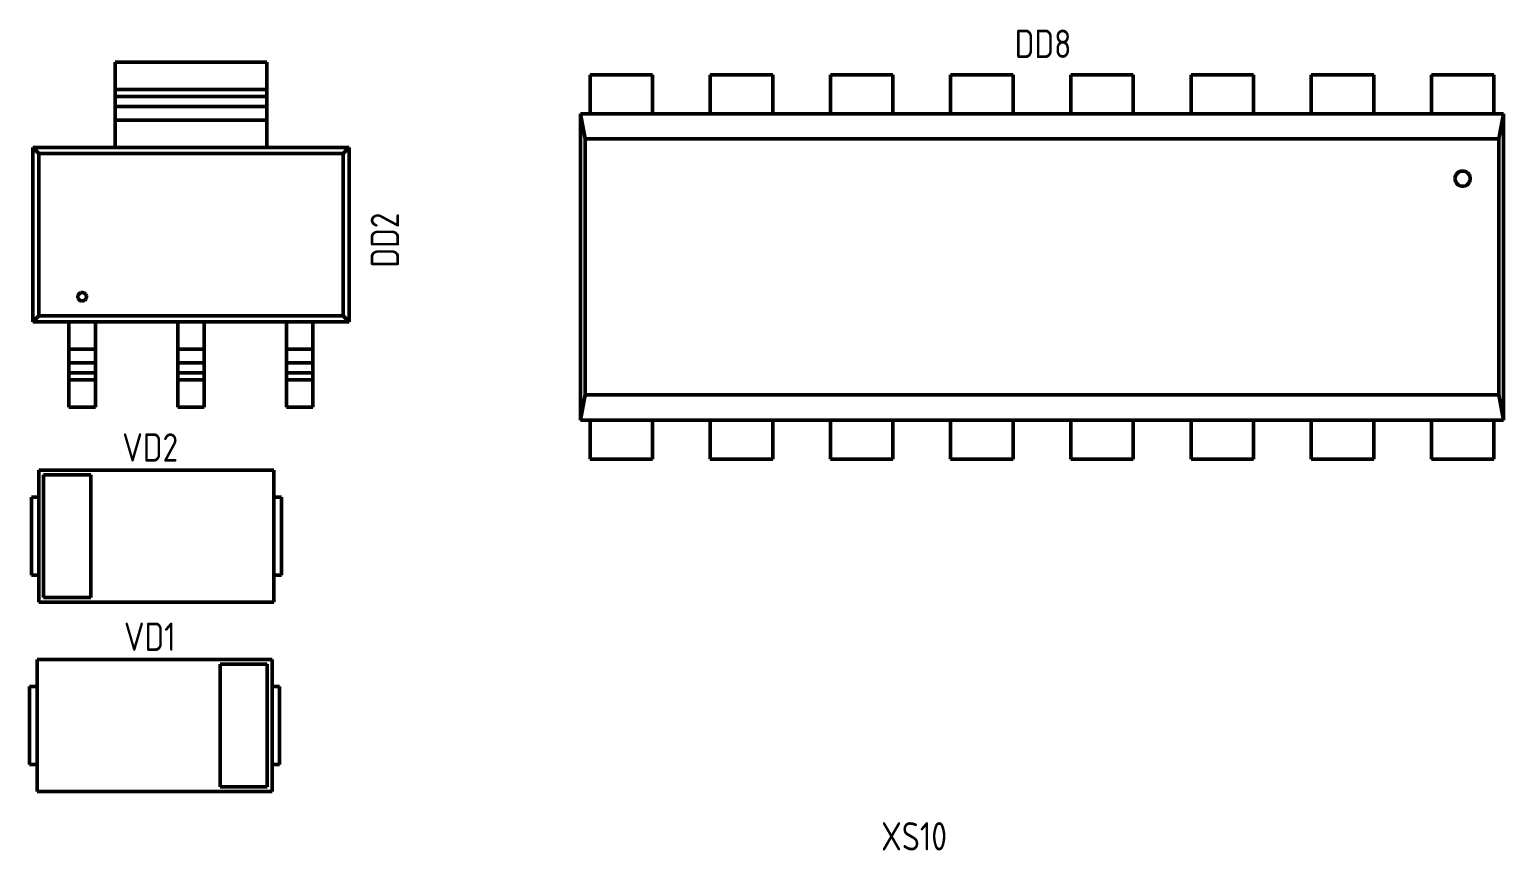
# Model space of a CAD drawing. Extents: x 260 to 1101, y 70 to 664.
# Drawn here: x 402.2 to 464.5, y 382.7 to 417.4 of the extents above; entities that cross this region are included whole.
import ezdxf

# ---------------------------------------------------------------- set-up
doc = ezdxf.new("R2010")
doc.units = 0
doc.header["$MEASUREMENT"] = 0
doc.layers.add('Основная', color=7, linetype='CONTINUOUS', lineweight=50)
doc.styles.add('GOST type A0', font='', dxfattribs={"oblique": 15, "height": 3.5})
doc.styles.get('GOST type A0').set_extended_font_data('GOST type A')

msp = doc.modelspace()

# ---------------------------------------------------------------- linework, layer by layer
at = {"layer": 'Основная'}
for p, q in [((412.194, 415.997), (405.794, 415.997)), ((405.794, 415.997), (405.794, 412.391)), ((405.794, 414.843), (405.794, 415.997)), ((405.794, 415.997), (412.194, 415.997)), ((412.194, 415.997), (405.794, 415.997)), ((405.794, 415.997), (405.794, 412.391)), ((405.794, 414.843), (405.794, 415.997)), ((405.794, 415.997), (412.194, 415.997)), ((412.194, 412.391), (412.194, 415.997)), ((412.194, 414.843), (412.194, 415.997)), ((412.194, 412.391), (412.194, 415.997)), ((412.194, 414.843), (412.194, 415.997)), ((428.5, 415.469), (425.86, 415.469)), ((425.86, 415.469), (425.86, 413.819)), ((425.86, 415.469), (425.86, 413.819)), ((425.86, 415.469), (428.5, 415.469)), ((428.5, 415.469), (425.86, 415.469)), ((425.86, 415.469), (425.86, 413.819)), ((425.86, 415.469), (425.86, 413.819)), ((425.86, 415.469), (428.5, 415.469)), ((428.5, 413.819), (428.5, 415.469)), ((428.5, 415.469), (428.5, 413.819)), ((428.5, 413.819), (428.5, 415.469)), ((428.5, 415.469), (428.5, 413.819)), ((433.58, 415.469), (430.94, 415.469)), ((430.94, 415.469), (430.94, 413.819)), ((430.94, 415.469), (430.94, 413.819)), ((430.94, 415.469), (433.58, 415.469)), ((433.58, 415.469), (430.94, 415.469)), ((430.94, 415.469), (430.94, 413.819)), ((430.94, 415.469), (430.94, 413.819)), ((430.94, 415.469), (433.58, 415.469)), ((433.58, 413.819), (433.58, 415.469)), ((433.58, 415.469), (433.58, 413.819)), ((433.58, 413.819), (433.58, 415.469)), ((433.58, 415.469), (433.58, 413.819)), ((438.66, 415.469), (436.02, 415.469)), ((436.02, 415.469), (436.02, 413.819)), ((436.02, 415.469), (436.02, 413.819)), ((436.02, 415.469), (438.66, 415.469)), ((438.66, 415.469), (436.02, 415.469)), ((436.02, 415.469), (436.02, 413.819)), ((436.02, 415.469), (436.02, 413.819)), ((436.02, 415.469), (438.66, 415.469)), ((438.66, 413.819), (438.66, 415.469)), ((438.66, 415.469), (438.66, 413.819)), ((438.66, 413.819), (438.66, 415.469)), ((438.66, 415.469), (438.66, 413.819)), ((443.74, 415.469), (441.1, 415.469)), ((441.1, 415.469), (441.1, 413.819)), ((441.1, 415.469), (441.1, 413.819)), ((441.1, 415.469), (443.74, 415.469)), ((443.74, 415.469), (441.1, 415.469)), ((441.1, 415.469), (441.1, 413.819)), ((441.1, 415.469), (441.1, 413.819)), ((441.1, 415.469), (443.74, 415.469)), ((443.74, 413.819), (443.74, 415.469)), ((443.74, 415.469), (443.74, 413.819)), ((443.74, 413.819), (443.74, 415.469)), ((443.74, 415.469), (443.74, 413.819)), ((448.82, 415.469), (446.18, 415.469)), ((446.18, 415.469), (446.18, 413.819)), ((446.18, 415.469), (446.18, 413.819)), ((446.18, 415.469), (448.82, 415.469)), ((448.82, 415.469), (446.18, 415.469)), ((446.18, 415.469), (446.18, 413.819)), ((446.18, 415.469), (446.18, 413.819)), ((446.18, 415.469), (448.82, 415.469)), ((448.82, 413.819), (448.82, 415.469)), ((448.82, 415.469), (448.82, 413.819)), ((448.82, 413.819), (448.82, 415.469)), ((448.82, 415.469), (448.82, 413.819)), ((453.9, 415.469), (451.26, 415.469)), ((451.26, 415.469), (451.26, 413.819)), ((451.26, 415.469), (451.26, 413.819)), ((451.26, 415.469), (453.9, 415.469)), ((453.9, 415.469), (451.26, 415.469)), ((451.26, 415.469), (451.26, 413.819)), ((451.26, 415.469), (451.26, 413.819)), ((451.26, 415.469), (453.9, 415.469)), ((453.9, 413.819), (453.9, 415.469)), ((453.9, 415.469), (453.9, 413.819)), ((453.9, 413.819), (453.9, 415.469)), ((453.9, 415.469), (453.9, 413.819)), ((458.98, 415.469), (456.34, 415.469)), ((456.34, 415.469), (456.34, 413.819)), ((456.34, 415.469), (456.34, 413.819)), ((456.34, 415.469), (458.98, 415.469)), ((458.98, 415.469), (456.34, 415.469)), ((456.34, 415.469), (456.34, 413.819)), ((456.34, 415.469), (456.34, 413.819)), ((456.34, 415.469), (458.98, 415.469)), ((458.98, 413.819), (458.98, 415.469)), ((458.98, 415.469), (458.98, 413.819)), ((458.98, 413.819), (458.98, 415.469)), ((458.98, 415.469), (458.98, 413.819)), ((464.06, 415.469), (461.42, 415.469)), ((461.42, 415.469), (461.42, 413.819)), ((461.42, 415.469), (461.42, 413.819)), ((461.42, 415.469), (464.06, 415.469)), ((464.06, 415.469), (461.42, 415.469)), ((461.42, 415.469), (461.42, 413.819)), ((461.42, 415.469), (461.42, 413.819)), ((461.42, 415.469), (464.06, 415.469)), ((464.06, 413.819), (464.06, 415.469)), ((464.06, 415.469), (464.06, 413.819)), ((464.06, 413.819), (464.06, 415.469)), ((464.06, 415.469), (464.06, 413.819)), ((405.794, 414.843), (405.794, 414.765)), ((405.794, 414.843), (412.194, 414.843)), ((405.794, 414.843), (405.794, 414.765)), ((405.794, 414.843), (412.194, 414.843)), ((405.794, 414.765), (405.794, 414.691)), ((405.794, 414.765), (405.794, 414.691)), ((405.794, 414.691), (405.794, 414.629)), ((405.794, 414.691), (405.794, 414.629)), ((405.794, 414.629), (405.794, 414.579)), ((405.794, 414.629), (405.794, 414.579)), ((405.794, 414.579), (405.794, 414.549)), ((405.794, 414.579), (405.794, 414.549)), ((405.794, 414.549), (405.794, 414.131)), ((405.794, 414.549), (412.194, 414.549)), ((405.794, 414.549), (405.794, 414.131)), ((405.794, 414.549), (412.194, 414.549)), ((412.194, 414.843), (412.194, 414.765)), ((412.194, 414.843), (412.194, 414.765)), ((412.194, 414.765), (412.194, 414.691)), ((412.194, 414.765), (412.194, 414.691)), ((412.194, 414.691), (412.194, 414.629)), ((412.194, 414.691), (412.194, 414.629)), ((412.194, 414.629), (412.194, 414.579)), ((412.194, 414.629), (412.194, 414.579)), ((412.194, 414.579), (412.194, 414.549)), ((412.194, 414.579), (412.194, 414.549)), ((412.194, 414.549), (412.194, 414.131)), ((412.194, 414.549), (412.194, 414.131)), ((405.794, 414.131), (405.794, 414.071)), ((405.794, 414.131), (412.194, 414.131)), ((405.794, 414.131), (405.794, 414.071)), ((405.794, 414.131), (412.194, 414.131)), ((405.794, 414.071), (405.794, 413.975)), ((405.794, 414.071), (405.794, 413.975)), ((405.794, 413.975), (405.794, 413.847)), ((405.794, 413.975), (405.794, 413.847)), ((405.794, 413.847), (405.794, 413.701)), ((405.794, 413.847), (405.794, 413.701)), ((405.794, 413.701), (405.794, 413.543)), ((405.794, 413.701), (405.794, 413.543)), ((412.194, 414.131), (412.194, 414.071)), ((412.194, 414.131), (412.194, 414.071)), ((412.194, 414.071), (412.194, 413.975)), ((412.194, 414.071), (412.194, 413.975)), ((412.194, 413.975), (412.194, 413.847)), ((412.194, 413.975), (412.194, 413.847)), ((412.194, 413.847), (412.194, 413.701)), ((412.194, 413.847), (412.194, 413.701)), ((412.194, 413.701), (412.194, 413.543)), ((412.194, 413.701), (412.194, 413.543)), ((425.86, 413.819), (425.452, 413.819)), ((425.452, 413.819), (425.452, 400.863)), ((425.452, 413.819), (464.468, 413.819)), ((425.452, 413.819), (425.656, 412.751)), ((425.452, 413.819), (425.452, 400.863)), ((425.86, 413.819), (425.452, 413.819)), ((425.452, 413.819), (425.452, 400.863)), ((425.452, 413.819), (464.468, 413.819)), ((425.452, 413.819), (425.656, 412.751)), ((425.452, 413.819), (425.452, 400.863)), ((430.94, 413.819), (428.5, 413.819)), ((430.94, 413.819), (428.5, 413.819)), ((436.02, 413.819), (433.58, 413.819)), ((436.02, 413.819), (433.58, 413.819)), ((441.1, 413.819), (438.66, 413.819)), ((441.1, 413.819), (438.66, 413.819)), ((446.18, 413.819), (443.74, 413.819)), ((446.18, 413.819), (443.74, 413.819)), ((451.26, 413.819), (448.82, 413.819)), ((451.26, 413.819), (448.82, 413.819)), ((456.34, 413.819), (453.9, 413.819)), ((456.34, 413.819), (453.9, 413.819)), ((461.42, 413.819), (458.98, 413.819)), ((461.42, 413.819), (458.98, 413.819)), ((464.468, 413.819), (464.06, 413.819)), ((464.468, 413.819), (464.06, 413.819)), ((464.468, 413.819), (464.264, 412.751)), ((464.468, 413.819), (464.264, 412.751)), ((464.468, 400.863), (464.468, 413.819)), ((464.468, 413.819), (464.468, 400.863)), ((464.468, 400.863), (464.468, 413.819)), ((464.468, 413.819), (464.468, 400.863)), ((405.794, 412.391), (405.794, 413.543)), ((405.794, 413.543), (412.194, 413.543)), ((405.794, 412.391), (405.794, 413.543)), ((405.794, 413.543), (412.194, 413.543)), ((412.194, 412.391), (412.194, 413.543)), ((412.194, 412.391), (412.194, 413.543)), ((425.656, 412.751), (464.264, 412.751)), ((425.656, 412.751), (425.656, 401.931)), ((425.656, 412.751), (464.264, 412.751)), ((425.656, 412.751), (425.656, 401.931)), ((464.264, 412.751), (464.264, 401.931)), ((464.264, 412.751), (464.264, 401.931)), ((405.794, 412.391), (402.314, 412.391)), ((402.314, 412.391), (402.314, 405.023)), ((402.314, 405.023), (402.314, 412.391)), ((402.314, 412.391), (402.568, 412.135)), ((402.314, 412.391), (415.674, 412.391)), ((405.794, 412.391), (402.314, 412.391)), ((402.314, 412.391), (402.314, 405.023)), ((402.314, 405.023), (402.314, 412.391)), ((402.314, 412.391), (402.568, 412.135)), ((402.314, 412.391), (415.674, 412.391)), ((402.568, 405.279), (402.568, 412.135)), ((402.568, 412.135), (415.42, 412.135)), ((402.568, 405.279), (402.568, 412.135)), ((402.568, 412.135), (415.42, 412.135)), ((415.674, 412.391), (412.194, 412.391)), ((415.674, 412.391), (412.194, 412.391)), ((415.42, 412.135), (415.674, 412.391)), ((415.42, 412.135), (415.674, 412.391)), ((415.42, 405.279), (415.42, 412.135)), ((415.42, 405.279), (415.42, 412.135)), ((415.674, 405.023), (415.674, 412.391)), ((415.674, 405.023), (415.674, 412.391)), ((415.674, 405.023), (415.674, 412.391)), ((415.674, 405.023), (415.674, 412.391)), ((462.466, 411.247), (462.432, 411.173)), ((462.466, 411.247), (462.432, 411.173)), ((462.518, 411.309), (462.466, 411.247)), ((462.518, 411.309), (462.466, 411.247)), ((462.584, 411.357), (462.518, 411.309)), ((462.584, 411.357), (462.518, 411.309)), ((462.66, 411.387), (462.584, 411.357)), ((462.66, 411.387), (462.584, 411.357)), ((462.74, 411.397), (462.66, 411.387)), ((462.74, 411.397), (462.66, 411.387)), ((462.74, 411.397), (462.82, 411.387)), ((462.74, 411.397), (462.82, 411.387)), ((462.82, 411.387), (462.896, 411.357)), ((462.82, 411.387), (462.896, 411.357)), ((462.896, 411.357), (462.962, 411.309)), ((462.896, 411.357), (462.962, 411.309)), ((462.962, 411.309), (463.014, 411.247)), ((462.962, 411.309), (463.014, 411.247)), ((463.014, 411.247), (463.048, 411.173)), ((463.014, 411.247), (463.048, 411.173)), ((462.432, 411.173), (462.416, 411.093)), ((462.432, 411.173), (462.416, 411.093)), ((462.416, 411.093), (462.422, 411.013)), ((462.416, 411.093), (462.422, 411.013)), ((462.422, 411.013), (462.446, 410.935)), ((462.422, 411.013), (462.446, 410.935)), ((462.446, 410.935), (462.49, 410.867)), ((462.446, 410.935), (462.49, 410.867)), ((462.49, 410.867), (462.55, 410.811)), ((462.49, 410.867), (462.55, 410.811)), ((462.55, 410.811), (462.62, 410.773)), ((462.55, 410.811), (462.62, 410.773)), ((462.62, 410.773), (462.7, 410.753)), ((462.62, 410.773), (462.7, 410.753)), ((462.78, 410.753), (462.7, 410.753)), ((462.78, 410.753), (462.7, 410.753)), ((462.86, 410.773), (462.78, 410.753)), ((462.86, 410.773), (462.78, 410.753)), ((462.93, 410.811), (462.86, 410.773)), ((462.93, 410.811), (462.86, 410.773)), ((462.99, 410.867), (462.93, 410.811)), ((462.99, 410.867), (462.93, 410.811)), ((463.032, 410.935), (462.99, 410.867)), ((463.032, 410.935), (462.99, 410.867)), ((463.058, 411.013), (463.032, 410.935)), ((463.058, 411.013), (463.032, 410.935)), ((463.048, 411.173), (463.064, 411.093)), ((463.048, 411.173), (463.064, 411.093)), ((463.064, 411.093), (463.058, 411.013)), ((463.064, 411.093), (463.058, 411.013)), ((404.234, 406.171), (404.262, 406.209)), ((404.234, 406.171), (404.262, 406.209)), ((404.262, 406.209), (404.298, 406.239)), ((404.262, 406.209), (404.298, 406.239)), ((404.298, 406.239), (404.34, 406.259)), ((404.298, 406.239), (404.34, 406.259)), ((404.34, 406.259), (404.384, 406.267)), ((404.34, 406.259), (404.384, 406.267)), ((404.384, 406.267), (404.43, 406.265)), ((404.384, 406.267), (404.43, 406.265)), ((404.43, 406.265), (404.474, 406.249)), ((404.43, 406.265), (404.474, 406.249)), ((404.474, 406.249), (404.514, 406.225)), ((404.474, 406.249), (404.514, 406.225)), ((404.514, 406.225), (404.546, 406.191)), ((404.514, 406.225), (404.546, 406.191)), ((404.546, 406.191), (404.568, 406.151)), ((404.546, 406.191), (404.568, 406.151)), ((404.212, 406.083), (404.218, 406.129)), ((404.212, 406.083), (404.218, 406.129)), ((404.212, 406.083), (404.218, 406.037)), ((404.212, 406.083), (404.218, 406.037)), ((404.218, 406.129), (404.234, 406.171)), ((404.218, 406.129), (404.234, 406.171)), ((404.218, 406.037), (404.234, 405.995)), ((404.218, 406.037), (404.234, 405.995)), ((404.234, 405.995), (404.262, 405.957)), ((404.234, 405.995), (404.262, 405.957)), ((404.262, 405.957), (404.298, 405.927)), ((404.262, 405.957), (404.298, 405.927)), ((404.298, 405.927), (404.34, 405.909)), ((404.298, 405.927), (404.34, 405.909)), ((404.34, 405.909), (404.384, 405.899)), ((404.34, 405.909), (404.384, 405.899)), ((404.384, 405.899), (404.43, 405.903)), ((404.384, 405.899), (404.43, 405.903)), ((404.43, 405.903), (404.474, 405.917)), ((404.43, 405.903), (404.474, 405.917)), ((404.474, 405.917), (404.514, 405.941)), ((404.474, 405.917), (404.514, 405.941)), ((404.514, 405.941), (404.546, 405.975)), ((404.514, 405.941), (404.546, 405.975)), ((404.546, 405.975), (404.568, 406.015)), ((404.546, 405.975), (404.568, 406.015)), ((404.568, 406.151), (404.578, 406.107)), ((404.568, 406.151), (404.578, 406.107)), ((404.568, 406.015), (404.578, 406.061)), ((404.568, 406.015), (404.578, 406.061)), ((404.578, 406.107), (404.578, 406.061)), ((404.578, 406.107), (404.578, 406.061)), ((402.314, 405.023), (402.568, 405.279)), ((402.314, 405.023), (402.568, 405.279)), ((402.314, 405.023), (403.838, 405.023)), ((402.314, 405.023), (415.674, 405.023)), ((402.314, 405.023), (403.838, 405.023)), ((402.314, 405.023), (415.674, 405.023)), ((402.568, 405.279), (415.42, 405.279)), ((402.568, 405.279), (415.42, 405.279)), ((403.838, 405.023), (403.838, 401.417)), ((403.838, 405.023), (403.838, 403.871)), ((403.838, 405.023), (403.838, 401.417)), ((403.838, 405.023), (403.838, 403.871)), ((404.956, 405.023), (408.436, 405.023)), ((404.956, 401.417), (404.956, 405.023)), ((404.956, 405.023), (404.956, 403.871)), ((404.956, 405.023), (408.436, 405.023)), ((404.956, 401.417), (404.956, 405.023)), ((404.956, 405.023), (404.956, 403.871)), ((408.436, 405.023), (408.436, 401.417)), ((408.436, 403.871), (408.436, 405.023)), ((408.436, 405.023), (408.436, 401.417)), ((408.436, 403.871), (408.436, 405.023)), ((409.552, 401.417), (409.552, 405.023)), ((409.552, 405.023), (413.032, 405.023)), ((409.552, 403.871), (409.552, 405.023)), ((409.552, 401.417), (409.552, 405.023)), ((409.552, 405.023), (413.032, 405.023)), ((409.552, 403.871), (409.552, 405.023)), ((413.032, 405.023), (413.032, 401.417)), ((413.032, 405.023), (413.032, 403.871)), ((413.032, 405.023), (413.032, 401.417)), ((413.032, 405.023), (413.032, 403.871)), ((414.15, 401.417), (414.15, 405.023)), ((414.15, 405.023), (415.674, 405.023)), ((414.15, 405.023), (414.15, 403.871)), ((414.15, 401.417), (414.15, 405.023)), ((414.15, 405.023), (415.674, 405.023)), ((414.15, 405.023), (414.15, 403.871)), ((415.42, 405.279), (415.674, 405.023)), ((415.42, 405.279), (415.674, 405.023)), ((403.838, 403.871), (403.838, 403.713)), ((403.838, 403.871), (404.956, 403.871)), ((403.838, 403.871), (403.838, 403.713)), ((403.838, 403.871), (404.956, 403.871)), ((403.838, 403.713), (403.838, 403.567)), ((403.838, 403.713), (403.838, 403.567)), ((404.956, 403.871), (404.956, 403.713)), ((404.956, 403.871), (404.956, 403.713)), ((404.956, 403.713), (404.956, 403.567)), ((404.956, 403.713), (404.956, 403.567)), ((408.436, 403.871), (408.436, 403.713)), ((408.436, 403.871), (409.552, 403.871)), ((408.436, 403.871), (408.436, 403.713)), ((408.436, 403.871), (409.552, 403.871)), ((408.436, 403.713), (408.436, 403.567)), ((408.436, 403.713), (408.436, 403.567)), ((409.552, 403.871), (409.552, 403.713)), ((409.552, 403.871), (409.552, 403.713)), ((409.552, 403.713), (409.552, 403.567)), ((409.552, 403.713), (409.552, 403.567)), ((413.032, 403.871), (413.032, 403.713)), ((413.032, 403.871), (414.15, 403.871)), ((413.032, 403.871), (413.032, 403.713)), ((413.032, 403.871), (414.15, 403.871)), ((413.032, 403.713), (413.032, 403.567)), ((413.032, 403.713), (413.032, 403.567)), ((414.15, 403.871), (414.15, 403.713)), ((414.15, 403.871), (414.15, 403.713)), ((414.15, 403.713), (414.15, 403.567)), ((414.15, 403.713), (414.15, 403.567)), ((403.838, 403.567), (403.838, 403.441)), ((403.838, 403.567), (403.838, 403.441)), ((403.838, 403.441), (403.838, 403.343)), ((403.838, 403.441), (403.838, 403.343)), ((403.838, 403.343), (403.838, 403.283)), ((403.838, 403.343), (403.838, 403.283)), ((403.838, 402.865), (403.838, 403.283)), ((403.838, 403.283), (404.956, 403.283)), ((403.838, 402.865), (403.838, 403.283)), ((403.838, 403.283), (404.956, 403.283)), ((404.956, 403.567), (404.956, 403.441)), ((404.956, 403.567), (404.956, 403.441)), ((404.956, 403.441), (404.956, 403.343)), ((404.956, 403.441), (404.956, 403.343)), ((404.956, 403.343), (404.956, 403.283)), ((404.956, 403.343), (404.956, 403.283)), ((404.956, 402.865), (404.956, 403.283)), ((404.956, 402.865), (404.956, 403.283)), ((408.436, 403.441), (408.436, 403.567)), ((408.436, 403.441), (408.436, 403.567)), ((408.436, 403.441), (408.436, 403.343)), ((408.436, 403.441), (408.436, 403.343)), ((408.436, 403.343), (408.436, 403.283)), ((408.436, 403.343), (408.436, 403.283)), ((408.436, 402.865), (408.436, 403.283)), ((408.436, 403.283), (409.552, 403.283)), ((408.436, 402.865), (408.436, 403.283)), ((408.436, 403.283), (409.552, 403.283)), ((409.552, 403.441), (409.552, 403.567)), ((409.552, 403.441), (409.552, 403.567)), ((409.552, 403.441), (409.552, 403.343)), ((409.552, 403.441), (409.552, 403.343)), ((409.552, 403.343), (409.552, 403.283)), ((409.552, 403.343), (409.552, 403.283)), ((409.552, 402.865), (409.552, 403.283)), ((409.552, 402.865), (409.552, 403.283)), ((413.032, 403.567), (413.032, 403.441)), ((413.032, 403.567), (413.032, 403.441)), ((413.032, 403.441), (413.032, 403.343)), ((413.032, 403.441), (413.032, 403.343)), ((413.032, 403.343), (413.032, 403.283)), ((413.032, 403.343), (413.032, 403.283)), ((413.032, 402.865), (413.032, 403.283)), ((413.032, 403.283), (414.15, 403.283)), ((413.032, 402.865), (413.032, 403.283)), ((413.032, 403.283), (414.15, 403.283)), ((414.15, 403.567), (414.15, 403.441)), ((414.15, 403.567), (414.15, 403.441)), ((414.15, 403.441), (414.15, 403.343)), ((414.15, 403.441), (414.15, 403.343)), ((414.15, 403.343), (414.15, 403.283)), ((414.15, 403.343), (414.15, 403.283)), ((414.15, 402.865), (414.15, 403.283)), ((414.15, 402.865), (414.15, 403.283)), ((403.838, 402.865), (403.838, 402.835)), ((403.838, 402.865), (404.956, 402.865)), ((403.838, 402.865), (403.838, 402.835)), ((403.838, 402.865), (404.956, 402.865)), ((403.838, 402.835), (403.838, 402.787)), ((403.838, 402.835), (403.838, 402.787)), ((403.838, 402.787), (403.838, 402.723)), ((403.838, 402.787), (403.838, 402.723)), ((403.838, 402.723), (403.838, 402.649)), ((403.838, 402.723), (403.838, 402.649)), ((403.838, 402.649), (403.838, 402.571)), ((403.838, 402.649), (403.838, 402.571)), ((403.838, 402.571), (403.838, 401.417)), ((403.838, 402.571), (404.956, 402.571)), ((403.838, 402.571), (403.838, 401.417)), ((403.838, 402.571), (404.956, 402.571)), ((404.956, 402.865), (404.956, 402.835)), ((404.956, 402.865), (404.956, 402.835)), ((404.956, 402.835), (404.956, 402.787)), ((404.956, 402.835), (404.956, 402.787)), ((404.956, 402.787), (404.956, 402.723)), ((404.956, 402.787), (404.956, 402.723)), ((404.956, 402.723), (404.956, 402.649)), ((404.956, 402.723), (404.956, 402.649)), ((404.956, 402.649), (404.956, 402.571)), ((404.956, 402.649), (404.956, 402.571)), ((404.956, 402.571), (404.956, 401.417)), ((404.956, 402.571), (404.956, 401.417)), ((408.436, 402.865), (408.436, 402.835)), ((408.436, 402.865), (409.552, 402.865)), ((408.436, 402.865), (408.436, 402.835)), ((408.436, 402.865), (409.552, 402.865)), ((408.436, 402.835), (408.436, 402.787)), ((408.436, 402.835), (408.436, 402.787)), ((408.436, 402.787), (408.436, 402.723)), ((408.436, 402.787), (408.436, 402.723)), ((408.436, 402.723), (408.436, 402.649)), ((408.436, 402.723), (408.436, 402.649)), ((408.436, 402.571), (408.436, 402.649)), ((408.436, 402.571), (408.436, 402.649)), ((408.436, 401.417), (408.436, 402.571)), ((408.436, 402.571), (409.552, 402.571)), ((408.436, 401.417), (408.436, 402.571)), ((408.436, 402.571), (409.552, 402.571)), ((409.552, 402.865), (409.552, 402.835)), ((409.552, 402.865), (409.552, 402.835)), ((409.552, 402.835), (409.552, 402.787)), ((409.552, 402.835), (409.552, 402.787)), ((409.552, 402.787), (409.552, 402.723)), ((409.552, 402.787), (409.552, 402.723)), ((409.552, 402.723), (409.552, 402.649)), ((409.552, 402.723), (409.552, 402.649)), ((409.552, 402.571), (409.552, 402.649)), ((409.552, 402.571), (409.552, 402.649)), ((409.552, 401.417), (409.552, 402.571)), ((409.552, 401.417), (409.552, 402.571)), ((413.032, 402.865), (413.032, 402.835)), ((413.032, 402.865), (414.15, 402.865)), ((413.032, 402.865), (413.032, 402.835)), ((413.032, 402.865), (414.15, 402.865)), ((413.032, 402.835), (413.032, 402.787)), ((413.032, 402.835), (413.032, 402.787)), ((413.032, 402.787), (413.032, 402.723)), ((413.032, 402.787), (413.032, 402.723)), ((413.032, 402.723), (413.032, 402.649)), ((413.032, 402.723), (413.032, 402.649)), ((413.032, 402.649), (413.032, 402.571)), ((413.032, 402.649), (413.032, 402.571)), ((413.032, 402.571), (413.032, 401.417)), ((413.032, 402.571), (414.15, 402.571)), ((413.032, 402.571), (413.032, 401.417)), ((413.032, 402.571), (414.15, 402.571)), ((414.15, 402.865), (414.15, 402.835)), ((414.15, 402.865), (414.15, 402.835)), ((414.15, 402.835), (414.15, 402.787)), ((414.15, 402.835), (414.15, 402.787)), ((414.15, 402.787), (414.15, 402.723)), ((414.15, 402.787), (414.15, 402.723)), ((414.15, 402.723), (414.15, 402.649)), ((414.15, 402.723), (414.15, 402.649)), ((414.15, 402.649), (414.15, 402.571)), ((414.15, 402.649), (414.15, 402.571)), ((414.15, 402.571), (414.15, 401.417)), ((414.15, 402.571), (414.15, 401.417)), ((425.656, 401.931), (425.452, 400.863)), ((425.656, 401.931), (425.452, 400.863)), ((425.656, 401.931), (464.264, 401.931)), ((425.656, 401.931), (464.264, 401.931)), ((464.264, 401.931), (464.468, 400.863)), ((464.264, 401.931), (464.468, 400.863)), ((403.838, 401.417), (404.956, 401.417)), ((403.838, 401.417), (404.956, 401.417)), ((403.838, 401.417), (404.956, 401.417)), ((403.838, 401.417), (404.956, 401.417)), ((408.436, 401.417), (409.552, 401.417)), ((408.436, 401.417), (409.552, 401.417)), ((408.436, 401.417), (409.552, 401.417)), ((408.436, 401.417), (409.552, 401.417)), ((413.032, 401.417), (414.15, 401.417)), ((413.032, 401.417), (414.15, 401.417)), ((413.032, 401.417), (414.15, 401.417)), ((413.032, 401.417), (414.15, 401.417)), ((425.452, 400.863), (425.86, 400.863)), ((425.452, 400.863), (464.468, 400.863)), ((425.452, 400.863), (425.86, 400.863)), ((425.452, 400.863), (464.468, 400.863)), ((425.86, 400.863), (425.86, 399.213)), ((425.86, 400.863), (425.86, 399.213)), ((425.86, 400.863), (425.86, 399.213)), ((425.86, 400.863), (425.86, 399.213)), ((428.5, 399.213), (428.5, 400.863)), ((428.5, 400.863), (430.94, 400.863)), ((428.5, 400.863), (428.5, 399.213)), ((428.5, 399.213), (428.5, 400.863)), ((428.5, 400.863), (430.94, 400.863)), ((428.5, 400.863), (428.5, 399.213)), ((430.94, 400.863), (430.94, 399.213)), ((430.94, 400.863), (430.94, 399.213)), ((430.94, 400.863), (430.94, 399.213)), ((430.94, 400.863), (430.94, 399.213)), ((433.58, 399.213), (433.58, 400.863)), ((433.58, 400.863), (436.02, 400.863)), ((433.58, 400.863), (433.58, 399.213)), ((433.58, 399.213), (433.58, 400.863)), ((433.58, 400.863), (436.02, 400.863)), ((433.58, 400.863), (433.58, 399.213)), ((436.02, 400.863), (436.02, 399.213)), ((436.02, 400.863), (436.02, 399.213)), ((436.02, 400.863), (436.02, 399.213)), ((436.02, 400.863), (436.02, 399.213)), ((438.66, 399.213), (438.66, 400.863)), ((438.66, 400.863), (441.1, 400.863)), ((438.66, 400.863), (438.66, 399.213)), ((438.66, 399.213), (438.66, 400.863)), ((438.66, 400.863), (441.1, 400.863)), ((438.66, 400.863), (438.66, 399.213)), ((441.1, 400.863), (441.1, 399.213)), ((441.1, 400.863), (441.1, 399.213)), ((441.1, 400.863), (441.1, 399.213)), ((441.1, 400.863), (441.1, 399.213)), ((443.74, 399.213), (443.74, 400.863)), ((443.74, 400.863), (446.18, 400.863)), ((443.74, 400.863), (443.74, 399.213)), ((443.74, 399.213), (443.74, 400.863)), ((443.74, 400.863), (446.18, 400.863)), ((443.74, 400.863), (443.74, 399.213)), ((446.18, 400.863), (446.18, 399.213)), ((446.18, 400.863), (446.18, 399.213)), ((446.18, 400.863), (446.18, 399.213)), ((446.18, 400.863), (446.18, 399.213)), ((448.82, 399.213), (448.82, 400.863)), ((448.82, 400.863), (451.26, 400.863)), ((448.82, 400.863), (448.82, 399.213)), ((448.82, 399.213), (448.82, 400.863)), ((448.82, 400.863), (451.26, 400.863)), ((448.82, 400.863), (448.82, 399.213)), ((451.26, 400.863), (451.26, 399.213)), ((451.26, 400.863), (451.26, 399.213)), ((451.26, 400.863), (451.26, 399.213)), ((451.26, 400.863), (451.26, 399.213)), ((453.9, 399.213), (453.9, 400.863)), ((453.9, 400.863), (456.34, 400.863)), ((453.9, 400.863), (453.9, 399.213)), ((453.9, 399.213), (453.9, 400.863)), ((453.9, 400.863), (456.34, 400.863)), ((453.9, 400.863), (453.9, 399.213)), ((456.34, 400.863), (456.34, 399.213)), ((456.34, 400.863), (456.34, 399.213)), ((456.34, 400.863), (456.34, 399.213)), ((456.34, 400.863), (456.34, 399.213)), ((458.98, 399.213), (458.98, 400.863)), ((458.98, 400.863), (461.42, 400.863)), ((458.98, 400.863), (458.98, 399.213)), ((458.98, 399.213), (458.98, 400.863)), ((458.98, 400.863), (461.42, 400.863)), ((458.98, 400.863), (458.98, 399.213)), ((461.42, 400.863), (461.42, 399.213)), ((461.42, 400.863), (461.42, 399.213)), ((461.42, 400.863), (461.42, 399.213)), ((461.42, 400.863), (461.42, 399.213)), ((464.06, 399.213), (464.06, 400.863)), ((464.06, 400.863), (464.468, 400.863)), ((464.06, 400.863), (464.06, 399.213)), ((464.06, 399.213), (464.06, 400.863)), ((464.06, 400.863), (464.468, 400.863)), ((464.06, 400.863), (464.06, 399.213)), ((412.501, 398.755), (402.569, 398.755)), ((402.569, 398.755), (402.569, 397.613)), ((402.569, 393.167), (402.569, 398.755)), ((402.569, 398.755), (412.501, 398.755)), ((412.501, 398.755), (402.569, 398.755)), ((402.569, 398.755), (402.569, 397.613)), ((402.569, 393.167), (402.569, 398.755)), ((402.569, 398.755), (412.501, 398.755)), ((412.501, 397.613), (412.501, 398.755)), ((412.501, 393.167), (412.501, 398.755)), ((412.501, 397.613), (412.501, 398.755)), ((412.501, 393.167), (412.501, 398.755)), ((425.86, 399.213), (428.5, 399.213)), ((425.86, 399.213), (428.5, 399.213)), ((425.86, 399.213), (428.5, 399.213)), ((425.86, 399.213), (428.5, 399.213)), ((430.94, 399.213), (433.58, 399.213)), ((433.58, 399.213), (430.94, 399.213)), ((430.94, 399.213), (433.58, 399.213)), ((433.58, 399.213), (430.94, 399.213)), ((436.02, 399.213), (438.66, 399.213)), ((438.66, 399.213), (436.02, 399.213)), ((436.02, 399.213), (438.66, 399.213)), ((438.66, 399.213), (436.02, 399.213)), ((441.1, 399.213), (443.74, 399.213)), ((443.74, 399.213), (441.1, 399.213)), ((441.1, 399.213), (443.74, 399.213)), ((443.74, 399.213), (441.1, 399.213)), ((446.18, 399.213), (448.82, 399.213)), ((448.82, 399.213), (446.18, 399.213)), ((446.18, 399.213), (448.82, 399.213)), ((448.82, 399.213), (446.18, 399.213)), ((451.26, 399.213), (453.9, 399.213)), ((453.9, 399.213), (451.26, 399.213)), ((451.26, 399.213), (453.9, 399.213)), ((453.9, 399.213), (451.26, 399.213)), ((456.34, 399.213), (458.98, 399.213)), ((458.98, 399.213), (456.34, 399.213)), ((456.34, 399.213), (458.98, 399.213)), ((458.98, 399.213), (456.34, 399.213)), ((461.42, 399.213), (464.06, 399.213)), ((464.06, 399.213), (461.42, 399.213)), ((461.42, 399.213), (464.06, 399.213)), ((464.06, 399.213), (461.42, 399.213)), ((402.767, 393.365), (402.767, 398.557)), ((402.767, 398.557), (404.755, 398.557)), ((402.767, 393.365), (402.767, 398.557)), ((402.767, 398.557), (404.755, 398.557)), ((404.755, 393.365), (404.755, 398.557)), ((404.755, 393.365), (404.755, 398.557)), ((402.569, 397.613), (402.251, 397.613)), ((402.251, 397.613), (402.251, 394.309)), ((402.251, 397.613), (402.251, 394.309)), ((402.251, 397.613), (402.569, 397.613)), ((402.569, 397.613), (402.251, 397.613)), ((402.251, 397.613), (402.251, 394.309)), ((402.251, 397.613), (402.251, 394.309)), ((402.251, 397.613), (402.569, 397.613)), ((412.819, 397.613), (412.501, 397.613)), ((412.501, 397.613), (412.819, 397.613)), ((412.819, 397.613), (412.501, 397.613)), ((412.501, 397.613), (412.819, 397.613)), ((412.819, 394.309), (412.819, 397.613)), ((412.819, 397.613), (412.819, 394.309)), ((412.819, 394.309), (412.819, 397.613)), ((412.819, 397.613), (412.819, 394.309)), ((402.251, 394.309), (402.569, 394.309)), ((402.251, 394.309), (402.569, 394.309)), ((402.251, 394.309), (402.569, 394.309)), ((402.251, 394.309), (402.569, 394.309)), ((402.569, 394.309), (402.569, 393.167)), ((402.569, 394.309), (402.569, 393.167)), ((412.501, 394.309), (412.819, 394.309)), ((412.501, 393.167), (412.501, 394.309)), ((412.501, 394.309), (412.819, 394.309)), ((412.501, 394.309), (412.819, 394.309)), ((412.501, 393.167), (412.501, 394.309)), ((412.501, 394.309), (412.819, 394.309)), ((402.569, 393.167), (412.501, 393.167)), ((402.569, 393.167), (412.501, 393.167)), ((402.569, 393.167), (412.501, 393.167)), ((402.569, 393.167), (412.501, 393.167)), ((402.767, 393.365), (404.755, 393.365)), ((402.767, 393.365), (404.755, 393.365)), ((412.419, 390.755), (402.487, 390.755)), ((402.487, 390.755), (402.487, 389.613)), ((402.487, 390.755), (402.487, 385.167)), ((412.419, 390.755), (402.487, 390.755)), ((412.419, 390.755), (402.487, 390.755)), ((402.487, 390.755), (402.487, 389.613)), ((402.487, 390.755), (402.487, 385.167)), ((412.419, 390.755), (402.487, 390.755)), ((412.419, 389.613), (412.419, 390.755)), ((412.419, 390.755), (412.419, 385.167)), ((412.419, 389.613), (412.419, 390.755)), ((412.419, 390.755), (412.419, 385.167)), ((410.233, 390.557), (410.233, 385.365)), ((412.221, 390.557), (410.233, 390.557)), ((410.233, 390.557), (410.233, 385.365)), ((412.221, 390.557), (410.233, 390.557)), ((412.221, 390.557), (412.221, 385.365)), ((412.221, 390.557), (412.221, 385.365)), ((402.487, 389.613), (402.169, 389.613)), ((402.169, 389.613), (402.169, 386.309)), ((402.169, 386.309), (402.169, 389.613)), ((402.487, 389.613), (402.169, 389.613)), ((402.487, 389.613), (402.169, 389.613)), ((402.169, 389.613), (402.169, 386.309)), ((402.169, 386.309), (402.169, 389.613)), ((402.487, 389.613), (402.169, 389.613)), ((412.737, 389.613), (412.419, 389.613)), ((412.737, 389.613), (412.419, 389.613)), ((412.737, 389.613), (412.419, 389.613)), ((412.737, 389.613), (412.419, 389.613)), ((412.737, 386.309), (412.737, 389.613)), ((412.737, 386.309), (412.737, 389.613)), ((412.737, 386.309), (412.737, 389.613)), ((412.737, 386.309), (412.737, 389.613)), ((402.169, 386.309), (402.487, 386.309)), ((402.487, 386.309), (402.169, 386.309)), ((402.169, 386.309), (402.487, 386.309)), ((402.487, 386.309), (402.169, 386.309)), ((402.487, 386.309), (402.487, 385.167)), ((402.487, 386.309), (402.487, 385.167)), ((412.419, 385.167), (412.419, 386.309)), ((412.419, 386.309), (412.737, 386.309)), ((412.737, 386.309), (412.419, 386.309)), ((412.419, 385.167), (412.419, 386.309)), ((412.419, 386.309), (412.737, 386.309)), ((412.737, 386.309), (412.419, 386.309)), ((402.487, 385.167), (412.419, 385.167)), ((412.419, 385.167), (402.487, 385.167)), ((402.487, 385.167), (412.419, 385.167)), ((412.419, 385.167), (402.487, 385.167)), ((412.221, 385.365), (410.233, 385.365)), ((412.221, 385.365), (410.233, 385.365))]:
    msp.add_line(p, q, dxfattribs=at)

# ---------------------------------------------------------------- texts
at = {"layer": 'Основная', "style": 'GOST type A0'}
for s, p in [('DD8', (443.808, 416.176)), ('VD2', (406.089, 399.111)), ('VD1', (406.161, 391.111)), ('XS10', (438.165, 382.674))]:
    msp.add_text(s, height=1.2, dxfattribs=at).set_placement(p)
msp.add_text('DD2', height=1.2, rotation=90, dxfattribs=at).set_placement((417.791, 407.312))

doc.saveas('drawing.dxf')
